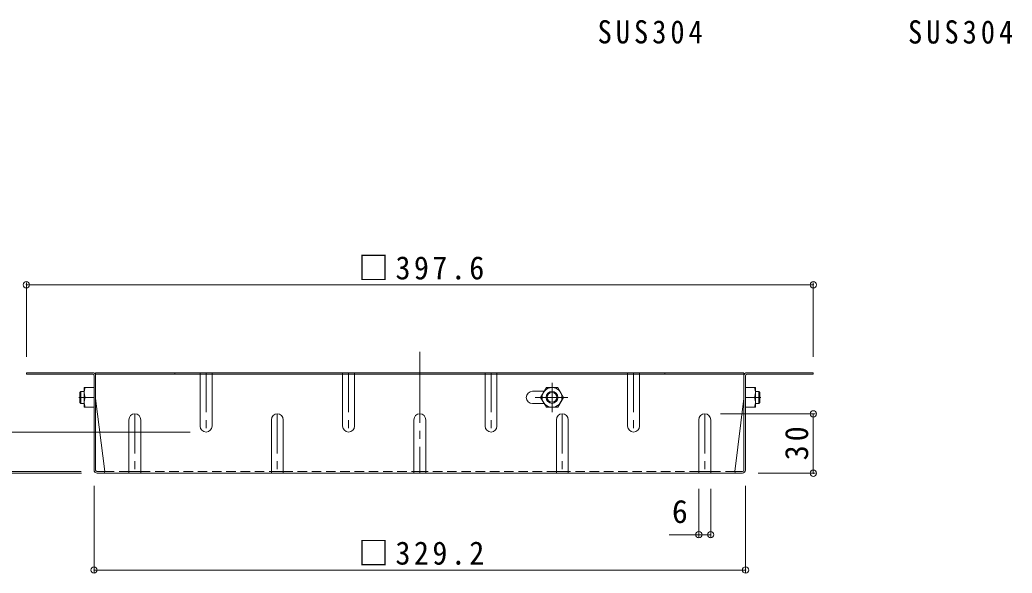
# Model space of a CAD drawing. Units: millimetres at full size, sheet at 1:4; details may follow other scales. Extents: x -838 to 1044, y -781 to 732.
# Drawn here: x 232 to 734, y -141 to 139 of the extents above; entities that cross this region are included whole.
import ezdxf
from ezdxf.enums import TextEntityAlignment as Align

# ---------------------------------------------------------------- set-up
doc = ezdxf.new("R2010")
doc.units = ezdxf.units.MM
doc.header["$LTSCALE"] = 4
doc.header["$PDMODE"] = 32
doc.header["$PDSIZE"] = 3.2
for name, pattern in [('CHAIN1', [8, 5, -1, 1, -1]), ('CHAIN2', [12, 9, -1, 1, -1]), ('DASHED1', [1.8, 1.2, -0.6])]:
    doc.linetypes.add(name, pattern=pattern)
for name, color, linetype, lineweight in [('A-1_躯体', 3, 'Continuous', 9), ('A-4_その他', 7, 'Continuous', 9), ('A-5_文字', 7, 'Continuous', 9), ('A-7_ハッチ', 2, 'Continuous', 9), ('A-8_記号', 2, 'Continuous', 9), ('A-9_ｸｳﾁｮｳｷ', 6, 'Continuous', 9)]:
    doc.layers.add(name, color=color, linetype=linetype, lineweight=lineweight)
doc.styles.add('ＭＳ ゴシック', font='')
doc.styles.get('ＭＳ ゴシック').set_extended_font_data('MS Gothic')

msp = doc.modelspace()

# ---------------------------------------------------------------- linework, layer by layer
at = {"layer": 'A-1_躯体'}
for p, q in [((263.293, -49.048), (262.793, -49.548)), ((262.793, -54.548), (262.793, -49.548)), ((263.293, -55.048), (263.293, -49.048)), ((264.993, -49.048), (263.293, -49.048)), ((604.193, -49.048), (605.893, -49.048)), ((605.893, -49.048), (606.393, -49.548)), ((605.893, -55.048), (605.893, -49.048)), ((606.393, -54.548), (606.393, -49.548)), ((263.293, -55.048), (262.793, -54.548)), ((264.993, -55.048), (263.293, -55.048)), ((604.193, -55.048), (605.893, -55.048)), ((605.893, -55.048), (606.393, -54.548))]:
    msp.add_line(p, q, dxfattribs=at)
for radius in [3, 2.458]:
    msp.add_circle((501.393, -52.048), radius, dxfattribs=at)
at = {"layer": 'A-4_その他'}
for p, q in [((235.79, 6.111), (235.79, -31.548)), ((633.397, 6.111), (633.397, -31.548)), ((235.79, 4.911), (633.397, 4.911)), ((634.597, -60.348), (586.593, -60.348)), ((633.397, -90.348), (633.397, -60.348)), ((204.73, -69.548), (318.593, -69.548)), ((175.709, -89.548), (263.46, -89.548)), ((175.709, -90.348), (263.593, -90.348)), ((634.597, -90.348), (605.593, -90.348)), ((269.993, -140.506), (269.993, -96.748)), ((575.593, -122.672), (575.593, -98.348)), ((581.593, -122.672), (581.593, -98.348)), ((599.193, -140.506), (599.193, -96.748)), ((560.528, -121.472), (581.593, -121.472)), ((269.993, -139.306), (599.193, -139.306))]:
    msp.add_line(p, q, dxfattribs=at)
for p in [(235.79, 4.911), (633.397, 4.911), (633.397, -60.348), (633.397, -90.348), (575.593, -121.472), (581.593, -121.472), (269.993, -139.306), (599.193, -139.306)]:
    msp.add_point(p, dxfattribs=at)
at = {"layer": 'A-7_ハッチ', "linetype": 'CHAIN2'}
msp.add_line((434.593, -28.975), (434.593, -90.348), dxfattribs=at)
at = {"layer": 'A-7_ハッチ'}
for p, q in [((235.79, -39.548), (235.79, -40.348)), ((269.193, -39.548), (235.79, -39.548)), ((598.393, -39.548), (270.793, -39.548)), ((270.793, -88.881), (270.793, -39.548)), ((310.794, -39.548), (310.794, -40.348)), ((558.392, -39.548), (558.392, -40.348)), ((598.393, -88.881), (598.393, -39.548)), ((599.993, -39.548), (633.397, -39.548)), ((633.397, -39.548), (633.397, -40.348)), ((269.327, -40.348), (235.79, -40.348)), ((269.993, -88.748), (269.993, -41.015)), ((598.393, -40.348), (270.793, -40.348)), ((599.193, -88.748), (599.193, -41.015)), ((599.86, -40.348), (633.397, -40.348)), ((491.493, -48.948), (497.433, -48.948)), ((270.793, -52.548), (275.405, -89.548)), ((497.433, -55.148), (491.493, -55.148)), ((598.393, -52.548), (593.781, -89.548)), ((271.46, -89.548), (275.405, -89.548)), ((597.727, -89.548), (593.781, -89.548)), ((597.593, -90.348), (271.593, -90.348))]:
    msp.add_line(p, q, dxfattribs=at)
at = {"layer": 'A-7_ハッチ', "linetype": 'DASHED1'}
for p, q in [((275.405, -89.548), (287.593, -89.548)), ((293.593, -89.548), (431.593, -89.548)), ((575.593, -89.548), (437.593, -89.548)), ((593.781, -89.548), (581.593, -89.548))]:
    msp.add_line(p, q, dxfattribs=at)
at = {"layer": 'A-7_ハッチ'}
for centre, radius, start, end in [((269.193, -41.148), 1.6, 0, 90), ((599.993, -41.148), 1.6, 90, 180), ((269.327, -41.015), 0.667, 0, 90), ((599.86, -41.015), 0.667, 90, 180), ((491.493, -52.048), 3.1, 90, 270), ((271.593, -88.748), 1.6, 180, 270), ((271.46, -88.881), 0.667, 180, 270), ((274.605, -89.548), 0.8, 270, 0), ((594.581, -89.548), 0.8, 180, 270), ((597.593, -88.748), 1.6, 270, 0), ((597.727, -88.881), 0.667, 270, 0)]:
    msp.add_arc(centre, radius, start, end, dxfattribs=at)
at = {"layer": 'A-8_記号', "linetype": 'DASHED1'}
for p, q in [((323.593, -40.748), (323.593, -39.548)), ((329.593, -40.748), (329.593, -39.548)), ((395.593, -40.748), (395.593, -39.548)), ((401.593, -40.748), (401.593, -39.548)), ((467.593, -40.748), (467.593, -39.548)), ((473.593, -40.748), (473.593, -39.548)), ((539.593, -40.748), (539.593, -39.548)), ((545.593, -40.748), (545.593, -39.548))]:
    msp.add_line(p, q, dxfattribs=at)
at = {"layer": 'A-8_記号', "linetype": 'CHAIN1'}
for p, q in [((326.593, -39.548), (326.593, -69.548)), ((398.593, -39.548), (398.593, -69.548)), ((470.593, -39.548), (470.593, -69.548)), ((542.593, -39.548), (542.593, -69.548)), ((290.593, -60.348), (290.593, -90.748)), ((362.593, -60.348), (362.593, -90.748)), ((506.593, -60.348), (506.593, -90.748)), ((578.593, -60.348), (578.593, -90.348))]:
    msp.add_line(p, q, dxfattribs=at)
at = {"layer": 'A-8_記号'}
for p, q in [((323.593, -66.548), (323.593, -40.348)), ((329.593, -66.548), (329.593, -40.348)), ((395.593, -66.548), (395.593, -40.348)), ((401.593, -66.548), (401.593, -40.348)), ((467.593, -66.548), (467.593, -40.348)), ((473.593, -66.548), (473.593, -40.348)), ((539.593, -66.548), (539.593, -40.348)), ((545.593, -66.548), (545.593, -40.348)), ((287.593, -63.348), (287.593, -90.348)), ((293.593, -63.348), (293.593, -90.348)), ((359.593, -63.348), (359.593, -90.348)), ((365.593, -63.348), (365.593, -90.348)), ((431.593, -63.348), (431.593, -90.348)), ((437.593, -63.348), (437.593, -90.348)), ((503.593, -63.348), (503.593, -90.348)), ((509.593, -63.348), (509.593, -90.348)), ((575.593, -63.348), (575.593, -90.348)), ((581.593, -63.348), (581.593, -90.348)), ((287.593, -89.548), (293.593, -89.548)), ((359.593, -89.548), (365.593, -89.548)), ((431.593, -89.548), (437.593, -89.548)), ((503.593, -89.548), (509.593, -89.548)), ((575.593, -89.548), (581.593, -89.548))]:
    msp.add_line(p, q, dxfattribs=at)
for centre, start, end in [((290.593, -63.348), 0, 180), ((362.593, -63.348), 0, 180), ((434.593, -63.348), 0, 180), ((506.593, -63.348), 0, 180), ((578.593, -63.348), 0, 180), ((326.593, -66.548), 180, 0), ((398.593, -66.548), 180, 0), ((470.593, -66.548), 180, 0), ((542.593, -66.548), 180, 0)]:
    msp.add_arc(centre, 3, start, end, dxfattribs=at)
at = {"layer": 'A-9_ｸｳﾁｮｳｷ', "color": 2, "linetype": 'CHAIN1'}
for p, q in [((501.393, -44.678), (501.393, -59.438)), ((262.307, -52.048), (265.368, -52.048)), ((492.865, -52.048), (509.373, -52.048)), ((606.88, -52.048), (603.818, -52.048))]:
    msp.add_line(p, q, dxfattribs=at)
at = {"layer": 'A-9_ｸｳﾁｮｳｷ', "color": 2}
for p, q in [((264.993, -57.048), (264.993, -47.048)), ((269.993, -47.048), (264.993, -47.048)), ((495.643, -52.048), (498.53, -47.048)), ((498.53, -47.048), (504.256, -47.048)), ((507.143, -52.048), (504.256, -47.048)), ((599.193, -47.048), (604.193, -47.048)), ((604.193, -57.048), (604.193, -47.048)), ((269.993, -52.048), (265.426, -52.048)), ((495.643, -52.048), (498.53, -57.048)), ((507.143, -52.048), (504.256, -57.048)), ((599.193, -52.048), (603.76, -52.048)), ((269.993, -57.048), (264.993, -57.048)), ((498.53, -57.048), (504.256, -57.048)), ((599.193, -57.048), (604.193, -57.048))]:
    msp.add_line(p, q, dxfattribs=at)
msp.add_circle((501.393, -52.048), 5, dxfattribs=at)
for centre, start, end in [((272.426, -49.548), 160.34634, 199.65367), ((596.76, -49.548), 340.34633, 19.65366), ((272.426, -54.548), 160.34634, 199.65367), ((596.76, -54.548), 340.34633, 19.65366)]:
    msp.add_arc(centre, 7.433, start, end, dxfattribs=at)

# ---------------------------------------------------------------- texts
at = {"layer": 'A-4_その他', "color": 2, "style": 'ＭＳ ゴシック'}
msp.add_text('6', height=11.73, dxfattribs=at).set_placement((562.004, -119.072), align=Align.BOTTOM_LEFT)
at = {"layer": 'A-4_その他', "color": 2, "char_height": 11.73, "attachment_point": 7, "style": 'ＭＳ ゴシック'}
for s, insert in [('\\T1.23;\\W0.95;□397.6', (403.593, 7.311)), ('\\T1.23;\\W0.95;□329.2', (403.593, -136.906))]:
    msp.add_mtext(s, dxfattribs=dict(at, insert=insert))
at = {"layer": 'A-4_その他', "color": 2, "insert": (630.997, -83.848), "char_height": 11.73, "attachment_point": 7, "rotation": 90, "style": 'ＭＳ ゴシック'}
msp.add_mtext('\\T1.27;\\W0.95;30', dxfattribs=at)
at = {"layer": 'A-5_文字', "color": 2, "char_height": 11.73, "attachment_point": 7, "style": 'ＭＳ ゴシック'}
for insert in [(524.427, 126.764), (681.286, 126.705)]:
    msp.add_mtext('\\T1.28;\\W0.9;SUS304', dxfattribs=dict(at, insert=insert))

doc.saveas('drawing.dxf')
